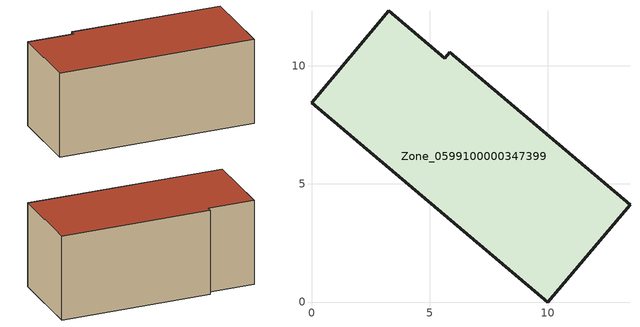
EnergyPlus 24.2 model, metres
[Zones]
Zone_0599100000347399
 floor ground (C_G): 10,0 0,8.44 3.27,12.32 5.63,10.32 5.84,10.57 13.48,4.13 z0.17
 wall outside (C_F): 5.84,10.57 5.63,10.32 3.27,12.32 0,8.44 10,0 13.48,4.13 5.84,10.57 z0.17:5.88
 roof outside (C_R): 10,0 13.48,4.13 5.84,10.57 5.63,10.32 3.27,12.32 0,8.44 z5.88
[BUILDING]
Pand.0599100000347399: North Axis=0; Terrain=City; Loads Convergence Tolerance Value=0.04; Temperature Convergence Tolerance Value=0.4; Solar Distribution=FullExterior; Maximum Number of Warmup Days=25; Minimum Number of Warmup Days=1
[Site:Location]
Rotterdam.The.Hague.AP_ZH_NLD Design_Conditions: Latitude=51.96; Longitude=4.45; Time Zone=1; Elevation=-4.5
[SITE:GROUNDTEMPERATURE:BUILDINGSURFACE]
18, 18, 18, 18, 18, 18, 18, 18, 18, 18, 18, 18
[MATERIAL] Thermal Absorptance=0.9; Solar Absorptance=0.7; Visible Absorptance=0.7
Name | Roughness | Thickness | Conductivity | Density | Specific Heat
G.TI.1992-2005 | MediumSmooth | 0.15 | 0.06 | 540 | 1210
F.TI.1992-2005 | Rough | 0.3 | 0.12 | 1920 | 840
R.TI.1992-2005 | MediumRough | 0.2 | 0.08 | 1500 | 1000
[CONSTRUCTION]
C_G: G.TI.1992-2005
C_F: F.TI.1992-2005
C_R: R.TI.1992-2005
[ZONE]
Zone_0599100000347399: Type=1; Multiplier=1; Ceiling Height=Autocalculate; Volume=Autocalculate; Floor Area=autocalculate; Part of Total Floor Area=Yes
[ZONEINFILTRATION:DESIGNFLOWRATE]
Infil_Zone_0599100000347399: Zone or ZoneList or Space or SpaceList=Zone_0599100000347399; Schedule=AlwaysOn; Design Flow Rate Calculation Method=Flow/Area; Flow Rate per Floor Area=0.0015; Constant Term Coefficient=1; Temperature Term Coefficient=0; Velocity Term Coefficient=0; Velocity Squared Term Coefficient=0
[HVACTEMPLATE:ZONE:IDEALLOADSAIRSYSTEM]
Zone_0599100000347399: Maximum Heating Supply Air Temperature=50; Minimum Cooling Supply Air Temperature=13; Maximum Heating Supply Air Humidity Ratio=0.0156; Minimum Cooling Supply Air Humidity Ratio=0.0077; Heating Limit=NoLimit; Cooling Limit=NoLimit; Dehumidification Control Type=ConstantSensibleHeatRatio; Cooling Sensible Heat Ratio=0.7; Dehumidification Setpoint=60; Humidification Control Type=None; Humidification Setpoint=30; Outdoor Air Method=None; Outdoor Air Flow Rate per Person=0.00944; Outdoor Air Flow Rate per Zone Floor Area=0; Outdoor Air Flow Rate per Zone=0; Demand Controlled Ventilation Type=None; Outdoor Air Economizer Type=NoEconomizer; Heat Recovery Type=None; Sensible Heat Recovery Effectiveness=0.7; Latent Heat Recovery Effectiveness=0.65
[ZONECONTROL:THERMOSTAT]
ThermostatControl_Zone_0599100000347399: Zone or ZoneList=Zone_0599100000347399; Control Type Schedule=DualSetpointControlType; Control 1=Thermostat_Zone_0599100000347399; Temperature Difference Between Cutout And Setpoint=0
[THERMOSTATSETPOINT:DUALSETPOINT]
Thermostat_Zone_0599100000347399: Heating Setpoint Temperature Schedule=HeatingSetpoint_Zone_0599100000347399; Cooling Setpoint Temperature Schedule=CoolingSetpoint_Zone_0599100000347399
[SCHEDULE:COMPACT]
HeatingSetpoint_Zone_0599100000347399: Through: 12/31, For: AllDays, Until: 24:00, 21
CoolingSetpoint_Zone_0599100000347399: Through: 12/31, For: AllDays, Until: 24:00, 24
DualSetpointControlType: Through: 12/31, For: AllDays, Until: 24:00, 4
AlwaysOn: Through: 12/31, For: AllDays, Until: 24:00, 1
